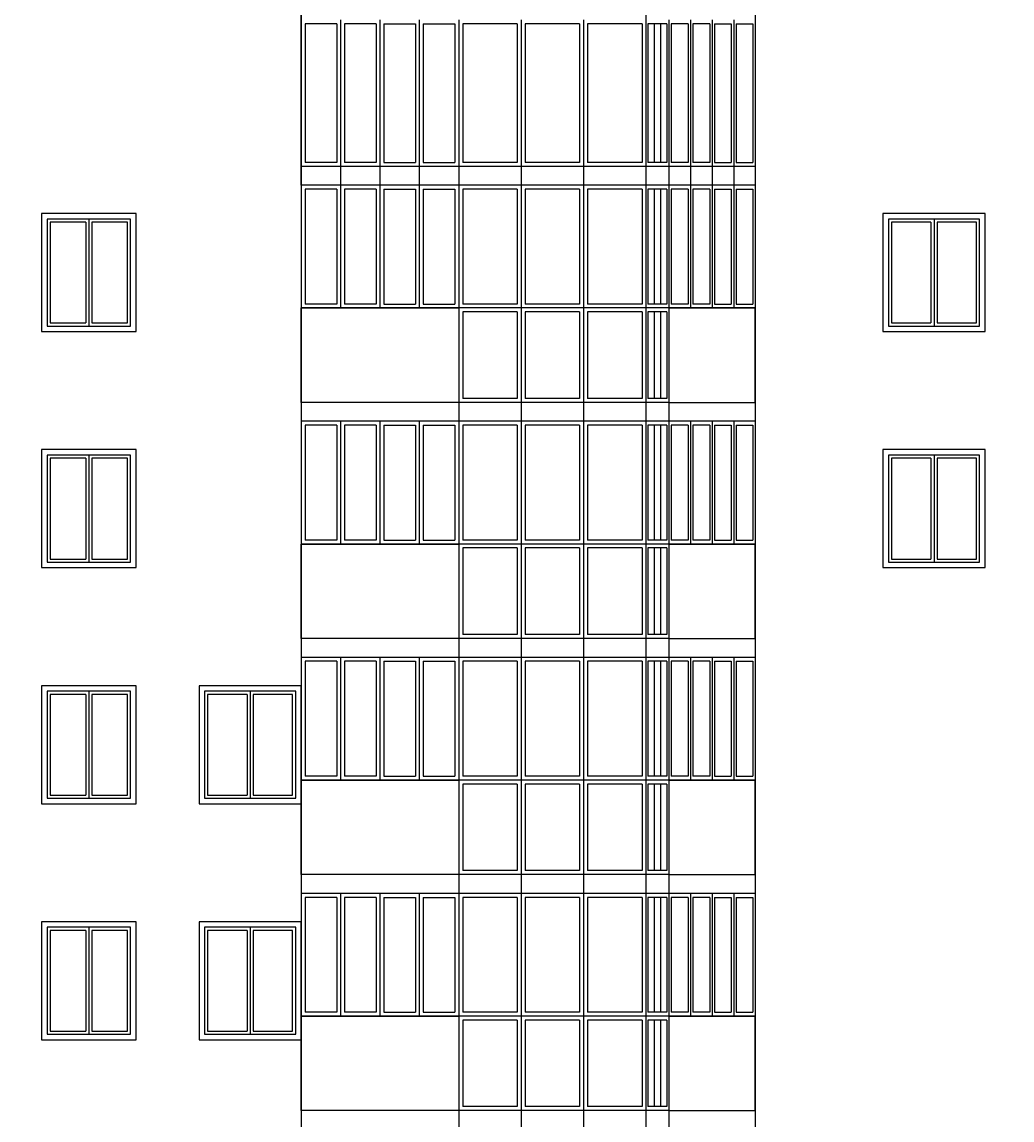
# Model space of a CAD drawing. Header units: inches. Extents: x -634 to 3638, y -6930911 to 5552.
# Drawn here: x 2199.38 to 2211.63, y 3501.34 to 3514.92 of the extents above; entities that cross this region are included whole.
import ezdxf

# ---------------------------------------------------------------- set-up
doc = ezdxf.new("R2010")
doc.units = ezdxf.units.IN
doc.header["$MEASUREMENT"] = 0
doc.linetypes.add('Dashed', pattern=[1128.888893, 564.444447, -564.444447])
for name, color, linetype, lineweight in [('ELEV', 134, 'Continuous', 18), ('фасады', 7, 'Continuous', 30), ('фасады2', 7, 'Continuous', 25)]:
    doc.layers.add(name, color=color, linetype=linetype, lineweight=lineweight)

msp = doc.modelspace()

# ---------------------------------------------------------------- hatches: boundary and pattern name
at = {"layer": 'ELEV', "linetype": 'Continuous'}
h = msp.add_hatch(dxfattribs=at)
h.set_pattern_fill('ANSI31', color=256, scale=0.01044, style=0)
h.set_pattern_definition([(45, (1262.311104, 3366.587935), (-0.02343928418428, 0.02343928418428), [])])
edge = h.paths.add_edge_path()
edge.add_ellipse((1445.78234, 3471.96182), major_axis=(0, 6932302.83262), ratio=0.00000001506, start_angle=89.999976115149, end_angle=270.000023884851)
edge.add_line((1445.67794, 3474.85168), (1445.67794, 3528.48347))
edge.add_line((1445.67794, 3528.48347), (1445.88675, 3528.48347))
edge.add_line((1445.88675, 3528.48347), (1445.88675, 3474.85168))

# ---------------------------------------------------------------- linework, layer by layer
at = {"layer": 'фасады', "color": 7, "ltscale": 100}
for points in [[(2202.839, 3520.04495), (2202.839, 3501.22218)], [(2207.10186, 3520.04495), (2207.10186, 3501.22218)], [(2208.45469, 3520.04495), (2208.45469, 3501.22218)]]:
    msp.add_lwpolyline(points, dxfattribs=at)
for points in [[(2202.839, 3511.38297), (2204.78551, 3511.38297), (2204.78551, 3510.21506), (2202.839, 3510.21506)], [(2208.45469, 3511.38297), (2207.3841, 3511.38297), (2207.3841, 3510.21506), (2208.45469, 3510.21506)], [(2202.839, 3508.4632), (2204.78551, 3508.4632), (2204.78551, 3507.2953), (2202.839, 3507.2953)], [(2208.45469, 3508.4632), (2207.3841, 3508.4632), (2207.3841, 3507.2953), (2208.45469, 3507.2953)], [(2202.839, 3505.54343), (2204.78551, 3505.54343), (2204.78551, 3504.37553), (2202.839, 3504.37553)], [(2208.45469, 3505.54343), (2207.3841, 3505.54343), (2207.3841, 3504.37553), (2208.45469, 3504.37553)], [(2202.839, 3502.62366), (2204.78551, 3502.62366), (2204.78551, 3501.45576), (2202.839, 3501.45576)], [(2208.45469, 3502.62366), (2207.3841, 3502.62366), (2207.3841, 3501.45576), (2208.45469, 3501.45576)]]:
    msp.add_lwpolyline(points, close=True, dxfattribs=at)
at = {"layer": 'фасады2', "color": 7, "ltscale": 100}
for p, q in [((2211.22944, 3512.48275), (2210.10046, 3512.48275)), ((2210.10046, 3512.48275), (2210.10046, 3511.15912)), ((2210.62602, 3512.44382), (2210.13939, 3512.44382)), ((2210.13939, 3512.44382), (2210.13939, 3511.19805)), ((2211.19051, 3512.44382), (2210.70388, 3512.44382)), ((2211.19051, 3511.19805), (2211.19051, 3512.44382)), ((2211.22944, 3511.15912), (2211.22944, 3512.48275)), ((2202.839, 3511.38297), (2204.78551, 3511.38297)), ((2202.839, 3511.38297), (2204.78551, 3511.38297)), ((2202.839, 3511.38297), (2204.78551, 3511.38297)), ((2207.3841, 3511.38297), (2208.45469, 3511.38297)), ((2207.3841, 3511.38297), (2208.45469, 3511.38297)), ((2207.3841, 3511.38297), (2208.45469, 3511.38297)), ((2210.13939, 3511.19805), (2210.62602, 3511.19805)), ((2210.70388, 3511.19805), (2211.19051, 3511.19805)), ((2210.10046, 3511.15912), (2211.22944, 3511.15912)), ((2211.22944, 3509.56298), (2210.10046, 3509.56298)), ((2210.10046, 3509.56298), (2210.10046, 3508.23935)), ((2211.22944, 3508.23935), (2211.22944, 3509.56298)), ((2210.62602, 3509.52405), (2210.13939, 3509.52405)), ((2210.13939, 3509.52405), (2210.13939, 3508.27828)), ((2211.19051, 3509.52405), (2210.70388, 3509.52405)), ((2211.19051, 3508.27828), (2211.19051, 3509.52405)), ((2202.839, 3508.4632), (2204.78551, 3508.4632)), ((2202.839, 3508.4632), (2204.78551, 3508.4632)), ((2202.839, 3508.4632), (2204.78551, 3508.4632)), ((2207.3841, 3508.4632), (2208.45469, 3508.4632)), ((2207.3841, 3508.4632), (2208.45469, 3508.4632)), ((2207.3841, 3508.4632), (2208.45469, 3508.4632)), ((2210.10046, 3508.23935), (2211.22944, 3508.23935)), ((2210.13939, 3508.27828), (2210.62602, 3508.27828)), ((2210.70388, 3508.27828), (2211.19051, 3508.27828)), ((2202.77087, 3506.64321), (2201.64189, 3506.64321)), ((2201.64189, 3506.64321), (2201.64189, 3505.31959)), ((2202.16745, 3506.60428), (2201.68082, 3506.60428)), ((2201.68082, 3506.60428), (2201.68082, 3505.35852)), ((2202.73194, 3506.60428), (2202.24531, 3506.60428)), ((2202.73194, 3505.35852), (2202.73194, 3506.60428)), ((2202.77087, 3505.31959), (2202.77087, 3506.64321)), ((2202.839, 3505.54343), (2204.78551, 3505.54343)), ((2202.839, 3505.54343), (2204.78551, 3505.54343)), ((2202.839, 3505.54343), (2204.78551, 3505.54343)), ((2207.3841, 3505.54343), (2208.45469, 3505.54343)), ((2207.3841, 3505.54343), (2208.45469, 3505.54343)), ((2207.3841, 3505.54343), (2208.45469, 3505.54343)), ((2201.68082, 3505.35852), (2202.16745, 3505.35852)), ((2202.24531, 3505.35852), (2202.73194, 3505.35852)), ((2201.64189, 3505.31959), (2202.77087, 3505.31959)), ((2202.77087, 3503.72344), (2201.64189, 3503.72344)), ((2201.64189, 3503.72344), (2201.64189, 3502.39982)), ((2202.77087, 3502.39982), (2202.77087, 3503.72344)), ((2202.16745, 3503.68451), (2201.68082, 3503.68451)), ((2201.68082, 3503.68451), (2201.68082, 3502.43875)), ((2202.73194, 3503.68451), (2202.24531, 3503.68451)), ((2202.73194, 3502.43875), (2202.73194, 3503.68451)), ((2202.839, 3502.62366), (2204.78551, 3502.62366)), ((2202.839, 3502.62366), (2204.78551, 3502.62366)), ((2202.839, 3502.62366), (2204.78551, 3502.62366)), ((2207.3841, 3502.62366), (2208.45469, 3502.62366)), ((2207.3841, 3502.62366), (2208.45469, 3502.62366)), ((2207.3841, 3502.62366), (2208.45469, 3502.62366)), ((2201.64189, 3502.39982), (2202.77087, 3502.39982)), ((2201.68082, 3502.43875), (2202.16745, 3502.43875)), ((2202.24531, 3502.43875), (2202.73194, 3502.43875))]:
    msp.add_line(p, q, dxfattribs=at)
at = {"layer": 'фасады2', "color": 7, "linetype": 'Dashed', "ltscale": 100}
for points in [[(2202.839, 3512.90125), (2202.839, 3520.04495)], [(2203.27696, 3514.89643), (2202.88766, 3514.89643)], [(2203.27696, 3514.89643), (2203.27696, 3513.1835)], [(2203.32562, 3514.94509), (2203.32562, 3512.90125)], [(2203.37429, 3514.89643), (2203.37429, 3513.1835)], [(2203.76359, 3514.89643), (2203.37429, 3514.89643)], [(2203.76359, 3514.89643), (2203.76359, 3513.1835)], [(2203.81225, 3514.94509), (2203.81225, 3512.90125)], [(2203.86092, 3514.89643), (2203.86092, 3513.1835)], [(2203.86092, 3514.89643), (2204.25022, 3514.89643)], [(2204.25022, 3514.89643), (2204.25022, 3513.1835)], [(2204.29888, 3514.94509), (2204.29888, 3512.90125)], [(2204.34754, 3514.89643), (2204.34754, 3513.1835)], [(2204.34754, 3514.89643), (2204.73685, 3514.89643)], [(2204.78551, 3514.94509), (2204.78551, 3512.90125)], [(2205.50961, 3514.89643), (2204.83515, 3514.89643)], [(2205.55827, 3514.94509), (2205.55827, 3512.90125)], [(2206.2814, 3514.89643), (2205.60694, 3514.89643)], [(2206.33007, 3514.94509), (2206.33007, 3512.90125)], [(2207.0532, 3514.89643), (2206.37873, 3514.89643)], [(2207.10186, 3514.94509), (2207.10186, 3512.90125)], [(2207.35977, 3514.89643), (2207.12619, 3514.89643)], [(2207.3841, 3514.94509), (2207.3841, 3512.90125)], [(2207.4133, 3514.89643), (2207.4133, 3513.1835)], [(2207.62255, 3514.89643), (2207.4133, 3514.89643)], [(2207.62255, 3514.89643), (2207.62255, 3513.1835)], [(2207.65175, 3514.94509), (2207.65175, 3512.90125)], [(2207.68095, 3514.89643), (2207.68095, 3513.1835)], [(2207.8902, 3514.89643), (2207.68095, 3514.89643)], [(2207.8902, 3514.89643), (2207.8902, 3513.1835)], [(2207.91939, 3514.94509), (2207.91939, 3512.90125)], [(2207.94859, 3514.89643), (2207.94859, 3513.1835)], [(2207.94859, 3514.89643), (2208.15784, 3514.89643)], [(2208.15784, 3514.89643), (2208.15784, 3513.1835)], [(2208.18704, 3514.94509), (2208.18704, 3512.90125)], [(2208.21624, 3514.89643), (2208.21624, 3513.1835)], [(2208.21624, 3514.89643), (2208.42549, 3514.89643)], [(2208.42549, 3514.89643), (2208.42549, 3513.1835)], [(2208.45469, 3514.94509), (2208.45469, 3512.90125)], [(2208.45469, 3513.13483), (2202.839, 3513.13483)], [(2208.45469, 3513.13483), (2202.839, 3513.13483)], [(2208.45469, 3513.13483), (2202.839, 3513.13483)], [(2203.27696, 3513.1835), (2202.88766, 3513.1835)], [(2203.76359, 3513.1835), (2203.37429, 3513.1835)], [(2203.86092, 3513.1835), (2204.25022, 3513.1835)], [(2204.34754, 3513.1835), (2204.73685, 3513.1835)], [(2205.50961, 3513.1835), (2204.83515, 3513.1835)], [(2206.2814, 3513.1835), (2205.60694, 3513.1835)], [(2207.0532, 3513.1835), (2206.37873, 3513.1835)], [(2207.35977, 3513.1835), (2207.12619, 3513.1835)], [(2207.62255, 3513.1835), (2207.4133, 3513.1835)], [(2207.8902, 3513.1835), (2207.68095, 3513.1835)], [(2207.94859, 3513.1835), (2208.15784, 3513.1835)], [(2208.21624, 3513.1835), (2208.42549, 3513.1835)], [(2202.839, 3512.90125), (2202.839, 3509.98148)], [(2202.839, 3512.90125), (2202.839, 3509.98148)], [(2202.839, 3512.90125), (2202.839, 3509.98148)], [(2208.45469, 3512.90125), (2202.839, 3512.90125)], [(2203.27696, 3512.85259), (2202.88766, 3512.85259)], [(2203.27696, 3512.85259), (2203.27696, 3511.43164)], [(2203.32562, 3512.90125), (2203.32562, 3511.38297)], [(2203.37429, 3512.85259), (2203.37429, 3511.43164)], [(2203.76359, 3512.85259), (2203.37429, 3512.85259)], [(2203.76359, 3512.85259), (2203.76359, 3511.43164)], [(2203.81225, 3512.90125), (2203.81225, 3511.38297)], [(2203.86092, 3512.85259), (2203.86092, 3511.43164)], [(2203.86092, 3512.85259), (2204.25022, 3512.85259)], [(2204.25022, 3512.85259), (2204.25022, 3511.43164)], [(2204.29888, 3512.90125), (2204.29888, 3511.38297)], [(2204.34754, 3512.85259), (2204.34754, 3511.43164)], [(2204.34754, 3512.85259), (2204.73685, 3512.85259)], [(2204.78551, 3512.90125), (2204.78551, 3509.98148)], [(2204.78551, 3512.90125), (2204.78551, 3509.98148)], [(2204.78551, 3512.90125), (2204.78551, 3509.98148)], [(2205.50961, 3512.85259), (2204.83515, 3512.85259)], [(2205.55827, 3512.90125), (2205.55827, 3509.98148)], [(2206.2814, 3512.85259), (2205.60694, 3512.85259)], [(2206.33007, 3512.90125), (2206.33007, 3509.98148)], [(2207.0532, 3512.85259), (2206.37873, 3512.85259)], [(2207.10186, 3512.90125), (2207.10186, 3509.98148)], [(2207.10186, 3512.90125), (2207.10186, 3509.98148)], [(2207.10186, 3512.90125), (2207.10186, 3509.98148)], [(2207.35977, 3512.85259), (2207.12619, 3512.85259)], [(2207.3841, 3512.90125), (2207.3841, 3509.98148)], [(2207.3841, 3512.90125), (2207.3841, 3509.98148)], [(2207.3841, 3512.90125), (2207.3841, 3509.98148)], [(2207.4133, 3512.85259), (2207.4133, 3511.43164)], [(2207.62255, 3512.85259), (2207.4133, 3512.85259)], [(2207.62255, 3512.85259), (2207.62255, 3511.43164)], [(2207.65175, 3512.90125), (2207.65175, 3511.38297)], [(2207.68095, 3512.85259), (2207.68095, 3511.43164)], [(2207.8902, 3512.85259), (2207.68095, 3512.85259)], [(2207.8902, 3512.85259), (2207.8902, 3511.43164)], [(2207.91939, 3512.90125), (2207.91939, 3511.38297)], [(2207.94859, 3512.85259), (2207.94859, 3511.43164)], [(2207.94859, 3512.85259), (2208.15784, 3512.85259)], [(2208.15784, 3512.85259), (2208.15784, 3511.43164)], [(2208.18704, 3512.90125), (2208.18704, 3511.38297)], [(2208.21624, 3512.85259), (2208.21624, 3511.43164)], [(2208.21624, 3512.85259), (2208.42549, 3512.85259)], [(2208.42549, 3512.85259), (2208.42549, 3511.43164)], [(2208.45469, 3512.90125), (2208.45469, 3509.98148)], [(2208.45469, 3512.90125), (2208.45469, 3509.98148)], [(2208.45469, 3512.90125), (2208.45469, 3509.98148)], [(2208.45469, 3511.38297), (2202.839, 3511.38297)], [(2208.45469, 3511.38297), (2202.839, 3511.38297)], [(2203.27696, 3511.43164), (2202.88766, 3511.43164)], [(2203.76359, 3511.43164), (2203.37429, 3511.43164)], [(2203.86092, 3511.43164), (2204.25022, 3511.43164)], [(2204.34754, 3511.43164), (2204.73685, 3511.43164)], [(2205.50961, 3511.43164), (2204.83515, 3511.43164)], [(2205.50961, 3511.33431), (2204.83515, 3511.33431)], [(2206.2814, 3511.43164), (2205.60694, 3511.43164)], [(2206.2814, 3511.33431), (2205.60694, 3511.33431)], [(2207.0532, 3511.43164), (2206.37873, 3511.43164)], [(2207.0532, 3511.33431), (2206.37873, 3511.33431)], [(2207.35977, 3511.43164), (2207.12619, 3511.43164)], [(2207.35977, 3511.33431), (2207.12619, 3511.33431)], [(2207.62255, 3511.43164), (2207.4133, 3511.43164)], [(2207.8902, 3511.43164), (2207.68095, 3511.43164)], [(2207.94859, 3511.43164), (2208.15784, 3511.43164)], [(2208.21624, 3511.43164), (2208.42549, 3511.43164)], [(2207.3841, 3510.21506), (2204.78551, 3510.21506)], [(2205.50961, 3510.26373), (2204.83515, 3510.26373)], [(2206.2814, 3510.26373), (2205.60694, 3510.26373)], [(2207.0532, 3510.26373), (2206.37873, 3510.26373)], [(2207.35977, 3510.26373), (2207.12619, 3510.26373)], [(2202.839, 3509.98148), (2202.839, 3507.06171)], [(2202.839, 3509.98148), (2202.839, 3507.06171)], [(2202.839, 3509.98148), (2202.839, 3507.06171)], [(2208.45469, 3509.98148), (2202.839, 3509.98148)], [(2208.45469, 3509.98148), (2202.839, 3509.98148)], [(2203.32562, 3509.98148), (2203.32562, 3508.4632)], [(2203.81225, 3509.98148), (2203.81225, 3508.4632)], [(2204.29888, 3509.98148), (2204.29888, 3508.4632)], [(2204.78551, 3509.98148), (2204.78551, 3507.06171)], [(2204.78551, 3509.98148), (2204.78551, 3507.06171)], [(2204.78551, 3509.98148), (2204.78551, 3507.06171)], [(2205.55827, 3509.98148), (2205.55827, 3507.06171)], [(2206.33007, 3509.98148), (2206.33007, 3507.06171)], [(2207.10186, 3509.98148), (2207.10186, 3507.06171)], [(2207.10186, 3509.98148), (2207.10186, 3507.06171)], [(2207.10186, 3509.98148), (2207.10186, 3507.06171)], [(2207.3841, 3509.98148), (2207.3841, 3507.06171)], [(2207.3841, 3509.98148), (2207.3841, 3507.06171)], [(2207.3841, 3509.98148), (2207.3841, 3507.06171)], [(2207.65175, 3509.98148), (2207.65175, 3508.4632)], [(2207.91939, 3509.98148), (2207.91939, 3508.4632)], [(2208.18704, 3509.98148), (2208.18704, 3508.4632)], [(2208.45469, 3509.98148), (2208.45469, 3507.06171)], [(2208.45469, 3509.98148), (2208.45469, 3507.06171)], [(2208.45469, 3509.98148), (2208.45469, 3507.06171)], [(2203.27696, 3509.93282), (2202.88766, 3509.93282)], [(2203.27696, 3509.93282), (2203.27696, 3508.51187)], [(2203.37429, 3509.93282), (2203.37429, 3508.51187)], [(2203.76359, 3509.93282), (2203.37429, 3509.93282)], [(2203.76359, 3509.93282), (2203.76359, 3508.51187)], [(2203.86092, 3509.93282), (2203.86092, 3508.51187)], [(2203.86092, 3509.93282), (2204.25022, 3509.93282)], [(2204.25022, 3509.93282), (2204.25022, 3508.51187)], [(2204.34754, 3509.93282), (2204.34754, 3508.51187)], [(2204.34754, 3509.93282), (2204.73685, 3509.93282)], [(2205.50961, 3509.93282), (2204.83515, 3509.93282)], [(2206.2814, 3509.93282), (2205.60694, 3509.93282)], [(2207.0532, 3509.93282), (2206.37873, 3509.93282)], [(2207.35977, 3509.93282), (2207.12619, 3509.93282)], [(2207.4133, 3509.93282), (2207.4133, 3508.51187)], [(2207.62255, 3509.93282), (2207.4133, 3509.93282)], [(2207.62255, 3509.93282), (2207.62255, 3508.51187)], [(2207.68095, 3509.93282), (2207.68095, 3508.51187)], [(2207.8902, 3509.93282), (2207.68095, 3509.93282)], [(2207.8902, 3509.93282), (2207.8902, 3508.51187)], [(2207.94859, 3509.93282), (2207.94859, 3508.51187)], [(2207.94859, 3509.93282), (2208.15784, 3509.93282)], [(2208.15784, 3509.93282), (2208.15784, 3508.51187)], [(2208.21624, 3509.93282), (2208.21624, 3508.51187)], [(2208.21624, 3509.93282), (2208.42549, 3509.93282)], [(2208.42549, 3509.93282), (2208.42549, 3508.51187)], [(2208.45469, 3508.4632), (2202.839, 3508.4632)], [(2208.45469, 3508.4632), (2202.839, 3508.4632)], [(2203.27696, 3508.51187), (2202.88766, 3508.51187)], [(2203.76359, 3508.51187), (2203.37429, 3508.51187)], [(2203.86092, 3508.51187), (2204.25022, 3508.51187)], [(2204.34754, 3508.51187), (2204.73685, 3508.51187)], [(2205.50961, 3508.51187), (2204.83515, 3508.51187)], [(2206.2814, 3508.51187), (2205.60694, 3508.51187)], [(2207.0532, 3508.51187), (2206.37873, 3508.51187)], [(2207.35977, 3508.51187), (2207.12619, 3508.51187)], [(2207.62255, 3508.51187), (2207.4133, 3508.51187)], [(2207.8902, 3508.51187), (2207.68095, 3508.51187)], [(2207.94859, 3508.51187), (2208.15784, 3508.51187)], [(2208.21624, 3508.51187), (2208.42549, 3508.51187)], [(2205.50961, 3508.41454), (2204.83515, 3508.41454)], [(2206.2814, 3508.41454), (2205.60694, 3508.41454)], [(2207.0532, 3508.41454), (2206.37873, 3508.41454)], [(2207.35977, 3508.41454), (2207.12619, 3508.41454)], [(2207.3841, 3507.2953), (2204.78551, 3507.2953)], [(2205.50961, 3507.34396), (2204.83515, 3507.34396)], [(2206.2814, 3507.34396), (2205.60694, 3507.34396)], [(2207.0532, 3507.34396), (2206.37873, 3507.34396)], [(2207.35977, 3507.34396), (2207.12619, 3507.34396)], [(2202.839, 3507.06171), (2202.839, 3504.14194)], [(2202.839, 3507.06171), (2202.839, 3504.14194)], [(2202.839, 3507.06171), (2202.839, 3504.14194)], [(2208.45469, 3507.06171), (2202.839, 3507.06171)], [(2208.45469, 3507.06171), (2202.839, 3507.06171)], [(2203.27696, 3507.01305), (2202.88766, 3507.01305)], [(2203.27696, 3507.01305), (2203.27696, 3505.5921)], [(2203.32562, 3507.06171), (2203.32562, 3505.54343)], [(2203.37429, 3507.01305), (2203.37429, 3505.5921)], [(2203.76359, 3507.01305), (2203.37429, 3507.01305)], [(2203.76359, 3507.01305), (2203.76359, 3505.5921)], [(2203.81225, 3507.06171), (2203.81225, 3505.54343)], [(2203.86092, 3507.01305), (2203.86092, 3505.5921)], [(2203.86092, 3507.01305), (2204.25022, 3507.01305)], [(2204.25022, 3507.01305), (2204.25022, 3505.5921)], [(2204.29888, 3507.06171), (2204.29888, 3505.54343)], [(2204.34754, 3507.01305), (2204.34754, 3505.5921)], [(2204.34754, 3507.01305), (2204.73685, 3507.01305)], [(2204.78551, 3507.06171), (2204.78551, 3504.14194)], [(2204.78551, 3507.06171), (2204.78551, 3504.14194)], [(2204.78551, 3507.06171), (2204.78551, 3504.14194)], [(2205.50961, 3507.01305), (2204.83515, 3507.01305)], [(2205.55827, 3507.06171), (2205.55827, 3504.14194)], [(2206.2814, 3507.01305), (2205.60694, 3507.01305)], [(2206.33007, 3507.06171), (2206.33007, 3504.14194)], [(2207.0532, 3507.01305), (2206.37873, 3507.01305)], [(2207.10186, 3507.06171), (2207.10186, 3504.14194)], [(2207.10186, 3507.06171), (2207.10186, 3504.14194)], [(2207.10186, 3507.06171), (2207.10186, 3504.14194)], [(2207.35977, 3507.01305), (2207.12619, 3507.01305)], [(2207.3841, 3507.06171), (2207.3841, 3504.14194)], [(2207.3841, 3507.06171), (2207.3841, 3504.14194)], [(2207.3841, 3507.06171), (2207.3841, 3504.14194)], [(2207.4133, 3507.01305), (2207.4133, 3505.5921)], [(2207.62255, 3507.01305), (2207.4133, 3507.01305)], [(2207.62255, 3507.01305), (2207.62255, 3505.5921)], [(2207.65175, 3507.06171), (2207.65175, 3505.54343)], [(2207.68095, 3507.01305), (2207.68095, 3505.5921)], [(2207.8902, 3507.01305), (2207.68095, 3507.01305)], [(2207.8902, 3507.01305), (2207.8902, 3505.5921)], [(2207.91939, 3507.06171), (2207.91939, 3505.54343)], [(2207.94859, 3507.01305), (2207.94859, 3505.5921)], [(2207.94859, 3507.01305), (2208.15784, 3507.01305)], [(2208.15784, 3507.01305), (2208.15784, 3505.5921)], [(2208.18704, 3507.06171), (2208.18704, 3505.54343)], [(2208.21624, 3507.01305), (2208.21624, 3505.5921)], [(2208.21624, 3507.01305), (2208.42549, 3507.01305)], [(2208.42549, 3507.01305), (2208.42549, 3505.5921)], [(2208.45469, 3507.06171), (2208.45469, 3504.14194)], [(2208.45469, 3507.06171), (2208.45469, 3504.14194)], [(2208.45469, 3507.06171), (2208.45469, 3504.14194)], [(2208.45469, 3505.54343), (2202.839, 3505.54343)], [(2208.45469, 3505.54343), (2202.839, 3505.54343)], [(2203.27696, 3505.5921), (2202.88766, 3505.5921)], [(2203.76359, 3505.5921), (2203.37429, 3505.5921)], [(2203.86092, 3505.5921), (2204.25022, 3505.5921)], [(2204.34754, 3505.5921), (2204.73685, 3505.5921)], [(2205.50961, 3505.5921), (2204.83515, 3505.5921)], [(2205.50961, 3505.49477), (2204.83515, 3505.49477)], [(2206.2814, 3505.5921), (2205.60694, 3505.5921)], [(2206.2814, 3505.49477), (2205.60694, 3505.49477)], [(2207.0532, 3505.5921), (2206.37873, 3505.5921)], [(2207.0532, 3505.49477), (2206.37873, 3505.49477)], [(2207.35977, 3505.5921), (2207.12619, 3505.5921)], [(2207.35977, 3505.49477), (2207.12619, 3505.49477)], [(2207.62255, 3505.5921), (2207.4133, 3505.5921)], [(2207.8902, 3505.5921), (2207.68095, 3505.5921)], [(2207.94859, 3505.5921), (2208.15784, 3505.5921)], [(2208.21624, 3505.5921), (2208.42549, 3505.5921)], [(2207.3841, 3504.37553), (2204.78551, 3504.37553)], [(2205.50961, 3504.42419), (2204.83515, 3504.42419)], [(2206.2814, 3504.42419), (2205.60694, 3504.42419)], [(2207.0532, 3504.42419), (2206.37873, 3504.42419)], [(2207.35977, 3504.42419), (2207.12619, 3504.42419)], [(2202.839, 3504.14194), (2202.839, 3501.22218)], [(2202.839, 3504.14194), (2202.839, 3501.22218)], [(2202.839, 3504.14194), (2202.839, 3501.22218)], [(2208.45469, 3504.14194), (2202.839, 3504.14194)], [(2208.45469, 3504.14194), (2202.839, 3504.14194)], [(2203.32562, 3504.14194), (2203.32562, 3502.62366)], [(2203.81225, 3504.14194), (2203.81225, 3502.62366)], [(2204.29888, 3504.14194), (2204.29888, 3502.62366)], [(2204.78551, 3504.14194), (2204.78551, 3501.22218)], [(2204.78551, 3504.14194), (2204.78551, 3501.22218)], [(2204.78551, 3504.14194), (2204.78551, 3501.22218)], [(2205.55827, 3504.14194), (2205.55827, 3501.22218)], [(2206.33007, 3504.14194), (2206.33007, 3501.22218)], [(2207.10186, 3504.14194), (2207.10186, 3501.22218)], [(2207.10186, 3504.14194), (2207.10186, 3501.22218)], [(2207.10186, 3504.14194), (2207.10186, 3501.22218)], [(2207.3841, 3504.14194), (2207.3841, 3501.22218)], [(2207.3841, 3504.14194), (2207.3841, 3501.22218)], [(2207.3841, 3504.14194), (2207.3841, 3501.22218)], [(2207.65175, 3504.14194), (2207.65175, 3502.62366)], [(2207.91939, 3504.14194), (2207.91939, 3502.62366)], [(2208.18704, 3504.14194), (2208.18704, 3502.62366)], [(2208.45469, 3504.14194), (2208.45469, 3501.22218)], [(2208.45469, 3504.14194), (2208.45469, 3501.22218)], [(2208.45469, 3504.14194), (2208.45469, 3501.22218)], [(2203.27696, 3504.09328), (2202.88766, 3504.09328)], [(2203.27696, 3504.09328), (2203.27696, 3502.67233)], [(2203.37429, 3504.09328), (2203.37429, 3502.67233)], [(2203.76359, 3504.09328), (2203.37429, 3504.09328)], [(2203.76359, 3504.09328), (2203.76359, 3502.67233)], [(2203.86092, 3504.09328), (2203.86092, 3502.67233)], [(2203.86092, 3504.09328), (2204.25022, 3504.09328)], [(2204.25022, 3504.09328), (2204.25022, 3502.67233)], [(2204.34754, 3504.09328), (2204.34754, 3502.67233)], [(2204.34754, 3504.09328), (2204.73685, 3504.09328)], [(2205.50961, 3504.09328), (2204.83515, 3504.09328)], [(2206.2814, 3504.09328), (2205.60694, 3504.09328)], [(2207.0532, 3504.09328), (2206.37873, 3504.09328)], [(2207.35977, 3504.09328), (2207.12619, 3504.09328)], [(2207.4133, 3504.09328), (2207.4133, 3502.67233)], [(2207.62255, 3504.09328), (2207.4133, 3504.09328)], [(2207.62255, 3504.09328), (2207.62255, 3502.67233)], [(2207.68095, 3504.09328), (2207.68095, 3502.67233)], [(2207.8902, 3504.09328), (2207.68095, 3504.09328)], [(2207.8902, 3504.09328), (2207.8902, 3502.67233)], [(2207.94859, 3504.09328), (2207.94859, 3502.67233)], [(2207.94859, 3504.09328), (2208.15784, 3504.09328)], [(2208.15784, 3504.09328), (2208.15784, 3502.67233)], [(2208.21624, 3504.09328), (2208.21624, 3502.67233)], [(2208.21624, 3504.09328), (2208.42549, 3504.09328)], [(2208.42549, 3504.09328), (2208.42549, 3502.67233)], [(2208.45469, 3502.62366), (2202.839, 3502.62366)], [(2208.45469, 3502.62366), (2202.839, 3502.62366)], [(2203.27696, 3502.67233), (2202.88766, 3502.67233)], [(2203.76359, 3502.67233), (2203.37429, 3502.67233)], [(2203.86092, 3502.67233), (2204.25022, 3502.67233)], [(2204.34754, 3502.67233), (2204.73685, 3502.67233)], [(2205.50961, 3502.67233), (2204.83515, 3502.67233)], [(2206.2814, 3502.67233), (2205.60694, 3502.67233)], [(2207.0532, 3502.67233), (2206.37873, 3502.67233)], [(2207.35977, 3502.67233), (2207.12619, 3502.67233)], [(2207.62255, 3502.67233), (2207.4133, 3502.67233)], [(2207.8902, 3502.67233), (2207.68095, 3502.67233)], [(2207.94859, 3502.67233), (2208.15784, 3502.67233)], [(2208.21624, 3502.67233), (2208.42549, 3502.67233)], [(2205.50961, 3502.575), (2204.83515, 3502.575)], [(2206.2814, 3502.575), (2205.60694, 3502.575)], [(2207.0532, 3502.575), (2206.37873, 3502.575)], [(2207.35977, 3502.575), (2207.12619, 3502.575)], [(2207.3841, 3501.45576), (2204.78551, 3501.45576)], [(2205.50961, 3501.50442), (2204.83515, 3501.50442)], [(2206.2814, 3501.50442), (2205.60694, 3501.50442)], [(2207.0532, 3501.50442), (2206.37873, 3501.50442)], [(2207.35977, 3501.50442), (2207.12619, 3501.50442)]]:
    msp.add_lwpolyline(points, dxfattribs=at)
at = {"layer": 'фасады2', "color": 7, "ltscale": 100}
for points in [[(2202.88766, 3514.89643), (2202.88766, 3513.1835)], [(2204.73685, 3514.89643), (2204.73685, 3513.1835)], [(2204.83515, 3514.89643), (2204.83515, 3513.1835)], [(2205.50961, 3514.89643), (2205.50961, 3513.1835)], [(2205.60694, 3514.89643), (2205.60694, 3513.1835)], [(2206.2814, 3514.89643), (2206.2814, 3513.1835)], [(2206.37873, 3514.89643), (2206.37873, 3513.1835)], [(2207.0532, 3514.89643), (2207.0532, 3513.1835)], [(2207.12619, 3514.89643), (2207.12619, 3513.1835)], [(2207.20405, 3514.89643), (2207.20405, 3513.1835)], [(2207.28191, 3514.89643), (2207.28191, 3513.1835)], [(2207.35977, 3514.89643), (2207.35977, 3513.1835)], [(2202.88766, 3512.85259), (2202.88766, 3511.43164)], [(2204.73685, 3512.85259), (2204.73685, 3511.43164)], [(2204.78551, 3512.90125), (2204.78551, 3509.98148)], [(2204.83515, 3512.85259), (2204.83515, 3511.43164)], [(2205.50961, 3512.85259), (2205.50961, 3511.43164)], [(2205.60694, 3512.85259), (2205.60694, 3511.43164)], [(2206.2814, 3512.85259), (2206.2814, 3511.43164)], [(2206.37873, 3512.85259), (2206.37873, 3511.43164)], [(2207.0532, 3512.85259), (2207.0532, 3511.43164)], [(2207.12619, 3512.85259), (2207.12619, 3511.43164)], [(2207.20405, 3512.85259), (2207.20405, 3511.43164)], [(2207.28191, 3512.85259), (2207.28191, 3511.43164)], [(2207.35977, 3512.85259), (2207.35977, 3511.43164)], [(2200.17227, 3512.44382), (2199.73431, 3512.44382), (2199.73431, 3511.19805), (2200.17227, 3511.19805)], [(2200.17227, 3512.44382), (2200.17227, 3511.19805)], [(2200.2112, 3512.48275), (2200.2112, 3511.15912)], [(2200.25013, 3512.44382), (2200.25013, 3511.19805)], [(2200.25013, 3511.19805), (2200.6881, 3511.19805), (2200.6881, 3512.44382), (2200.25013, 3512.44382)], [(2210.62602, 3512.44382), (2210.62602, 3511.19805)], [(2210.66495, 3512.48275), (2210.66495, 3511.15912)], [(2210.70388, 3512.44382), (2210.70388, 3511.19805)], [(2204.83515, 3511.33431), (2204.83515, 3510.26373)], [(2205.50961, 3511.33431), (2205.50961, 3510.26373)], [(2205.60694, 3511.33431), (2205.60694, 3510.26373)], [(2206.2814, 3511.33431), (2206.2814, 3510.26373)], [(2206.37873, 3511.33431), (2206.37873, 3510.26373)], [(2207.0532, 3511.33431), (2207.0532, 3510.26373)], [(2207.12619, 3511.33431), (2207.12619, 3510.26373)], [(2207.20405, 3511.33431), (2207.20405, 3510.26373)], [(2207.28191, 3511.33431), (2207.28191, 3510.26373)], [(2207.35977, 3511.33431), (2207.35977, 3510.26373)], [(2204.78551, 3509.98148), (2204.78551, 3507.06171)], [(2202.88766, 3509.93282), (2202.88766, 3508.51187)], [(2204.73685, 3509.93282), (2204.73685, 3508.51187)], [(2204.83515, 3509.93282), (2204.83515, 3508.51187)], [(2205.50961, 3509.93282), (2205.50961, 3508.51187)], [(2205.60694, 3509.93282), (2205.60694, 3508.51187)], [(2206.2814, 3509.93282), (2206.2814, 3508.51187)], [(2206.37873, 3509.93282), (2206.37873, 3508.51187)], [(2207.0532, 3509.93282), (2207.0532, 3508.51187)], [(2207.12619, 3509.93282), (2207.12619, 3508.51187)], [(2207.20405, 3509.93282), (2207.20405, 3508.51187)], [(2207.28191, 3509.93282), (2207.28191, 3508.51187)], [(2207.35977, 3509.93282), (2207.35977, 3508.51187)], [(2200.2112, 3509.56298), (2200.2112, 3508.23935)], [(2210.66495, 3509.56298), (2210.66495, 3508.23935)], [(2200.17227, 3509.52405), (2199.73431, 3509.52405), (2199.73431, 3508.27828), (2200.17227, 3508.27828)], [(2200.17227, 3509.52405), (2200.17227, 3508.27828)], [(2200.25013, 3509.52405), (2200.25013, 3508.27828)], [(2200.25013, 3508.27828), (2200.6881, 3508.27828), (2200.6881, 3509.52405), (2200.25013, 3509.52405)], [(2210.62602, 3509.52405), (2210.62602, 3508.27828)], [(2210.70388, 3509.52405), (2210.70388, 3508.27828)], [(2204.83515, 3508.41454), (2204.83515, 3507.34396)], [(2205.50961, 3508.41454), (2205.50961, 3507.34396)], [(2205.60694, 3508.41454), (2205.60694, 3507.34396)], [(2206.2814, 3508.41454), (2206.2814, 3507.34396)], [(2206.37873, 3508.41454), (2206.37873, 3507.34396)], [(2207.0532, 3508.41454), (2207.0532, 3507.34396)], [(2207.12619, 3508.41454), (2207.12619, 3507.34396)], [(2207.20405, 3508.41454), (2207.20405, 3507.34396)], [(2207.28191, 3508.41454), (2207.28191, 3507.34396)], [(2207.35977, 3508.41454), (2207.35977, 3507.34396)], [(2202.88766, 3507.01305), (2202.88766, 3505.5921)], [(2204.73685, 3507.01305), (2204.73685, 3505.5921)], [(2204.78551, 3507.06171), (2204.78551, 3504.14194)], [(2204.83515, 3507.01305), (2204.83515, 3505.5921)], [(2205.50961, 3507.01305), (2205.50961, 3505.5921)], [(2205.60694, 3507.01305), (2205.60694, 3505.5921)], [(2206.2814, 3507.01305), (2206.2814, 3505.5921)], [(2206.37873, 3507.01305), (2206.37873, 3505.5921)], [(2207.0532, 3507.01305), (2207.0532, 3505.5921)], [(2207.12619, 3507.01305), (2207.12619, 3505.5921)], [(2207.20405, 3507.01305), (2207.20405, 3505.5921)], [(2207.28191, 3507.01305), (2207.28191, 3505.5921)], [(2207.35977, 3507.01305), (2207.35977, 3505.5921)], [(2200.17227, 3506.60428), (2199.73431, 3506.60428), (2199.73431, 3505.35852), (2200.17227, 3505.35852)], [(2200.17227, 3506.60428), (2200.17227, 3505.35852)], [(2200.2112, 3506.64321), (2200.2112, 3505.31959)], [(2200.25013, 3506.60428), (2200.25013, 3505.35852)], [(2200.25013, 3505.35852), (2200.6881, 3505.35852), (2200.6881, 3506.60428), (2200.25013, 3506.60428)], [(2202.16745, 3506.60428), (2202.16745, 3505.35852)], [(2202.20638, 3506.64321), (2202.20638, 3505.31959)], [(2202.24531, 3506.60428), (2202.24531, 3505.35852)], [(2204.83515, 3505.49477), (2204.83515, 3504.42419)], [(2205.50961, 3505.49477), (2205.50961, 3504.42419)], [(2205.60694, 3505.49477), (2205.60694, 3504.42419)], [(2206.2814, 3505.49477), (2206.2814, 3504.42419)], [(2206.37873, 3505.49477), (2206.37873, 3504.42419)], [(2207.0532, 3505.49477), (2207.0532, 3504.42419)], [(2207.12619, 3505.49477), (2207.12619, 3504.42419)], [(2207.20405, 3505.49477), (2207.20405, 3504.42419)], [(2207.28191, 3505.49477), (2207.28191, 3504.42419)], [(2207.35977, 3505.49477), (2207.35977, 3504.42419)], [(2204.78551, 3504.14194), (2204.78551, 3501.22218)], [(2202.88766, 3504.09328), (2202.88766, 3502.67233)], [(2204.73685, 3504.09328), (2204.73685, 3502.67233)], [(2204.83515, 3504.09328), (2204.83515, 3502.67233)], [(2205.50961, 3504.09328), (2205.50961, 3502.67233)], [(2205.60694, 3504.09328), (2205.60694, 3502.67233)], [(2206.2814, 3504.09328), (2206.2814, 3502.67233)], [(2206.37873, 3504.09328), (2206.37873, 3502.67233)], [(2207.0532, 3504.09328), (2207.0532, 3502.67233)], [(2207.12619, 3504.09328), (2207.12619, 3502.67233)], [(2207.20405, 3504.09328), (2207.20405, 3502.67233)], [(2207.28191, 3504.09328), (2207.28191, 3502.67233)], [(2207.35977, 3504.09328), (2207.35977, 3502.67233)], [(2200.2112, 3503.72344), (2200.2112, 3502.39982)], [(2202.20638, 3503.72344), (2202.20638, 3502.39982)], [(2200.17227, 3503.68451), (2199.73431, 3503.68451), (2199.73431, 3502.43875), (2200.17227, 3502.43875)], [(2200.17227, 3503.68451), (2200.17227, 3502.43875)], [(2200.25013, 3503.68451), (2200.25013, 3502.43875)], [(2200.25013, 3502.43875), (2200.6881, 3502.43875), (2200.6881, 3503.68451), (2200.25013, 3503.68451)], [(2202.16745, 3503.68451), (2202.16745, 3502.43875)], [(2202.24531, 3503.68451), (2202.24531, 3502.43875)], [(2204.83515, 3502.575), (2204.83515, 3501.50442)], [(2205.50961, 3502.575), (2205.50961, 3501.50442)], [(2205.60694, 3502.575), (2205.60694, 3501.50442)], [(2206.2814, 3502.575), (2206.2814, 3501.50442)], [(2206.37873, 3502.575), (2206.37873, 3501.50442)], [(2207.0532, 3502.575), (2207.0532, 3501.50442)], [(2207.12619, 3502.575), (2207.12619, 3501.50442)], [(2207.20405, 3502.575), (2207.20405, 3501.50442)], [(2207.28191, 3502.575), (2207.28191, 3501.50442)], [(2207.35977, 3502.575), (2207.35977, 3501.50442)]]:
    msp.add_lwpolyline(points, dxfattribs=at)
for points in [[(2200.79516, 3512.55088), (2199.62725, 3512.55088), (2199.62725, 3511.091), (2200.79516, 3511.091)], [(2211.29757, 3512.55088), (2210.03233, 3512.55088), (2210.03233, 3511.091), (2211.29757, 3511.091)], [(2200.72703, 3512.48275), (2199.69538, 3512.48275), (2199.69538, 3511.15912), (2200.72703, 3511.15912)], [(2200.79516, 3509.63111), (2199.62725, 3509.63111), (2199.62725, 3508.17123), (2200.79516, 3508.17123)], [(2200.72703, 3509.56298), (2199.69538, 3509.56298), (2199.69538, 3508.23935), (2200.72703, 3508.23935)], [(2211.29757, 3509.63111), (2210.03233, 3509.63111), (2210.03233, 3508.17123), (2211.29757, 3508.17123)], [(2200.79516, 3506.71134), (2199.62725, 3506.71134), (2199.62725, 3505.25146), (2200.79516, 3505.25146)], [(2202.839, 3506.71134), (2201.57376, 3506.71134), (2201.57376, 3505.25146), (2202.839, 3505.25146)], [(2200.72703, 3506.64321), (2199.69538, 3506.64321), (2199.69538, 3505.31959), (2200.72703, 3505.31959)], [(2200.79516, 3503.79157), (2199.62725, 3503.79157), (2199.62725, 3502.33169), (2200.79516, 3502.33169)], [(2200.72703, 3503.72344), (2199.69538, 3503.72344), (2199.69538, 3502.39982), (2200.72703, 3502.39982)], [(2202.839, 3503.79157), (2201.57376, 3503.79157), (2201.57376, 3502.33169), (2202.839, 3502.33169)]]:
    msp.add_lwpolyline(points, close=True, dxfattribs=at)

doc.saveas('drawing.dxf')
